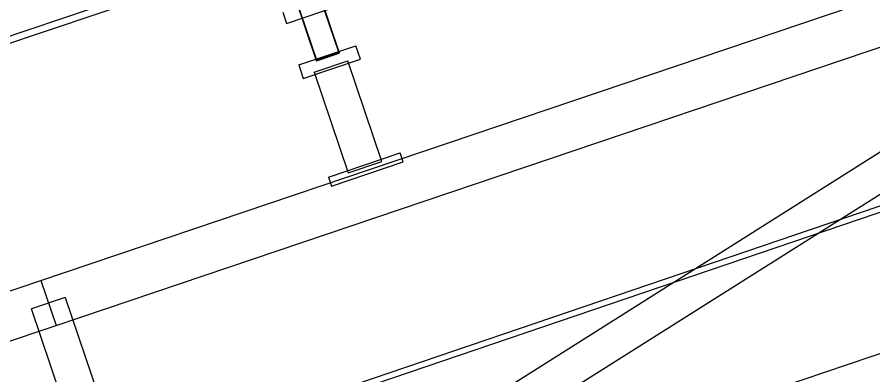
# Model space of a CAD drawing. Header units: millimetres. Extents: x -1970 to 34302, y -65268 to 6837.
# Drawn here: x 9134 to 9857, y 2790 to 3092 of the extents above; entities that cross this region are included whole.
import ezdxf

# ---------------------------------------------------------------- set-up
doc = ezdxf.new("R2010")
doc.units = ezdxf.units.MM
doc.layers.add('COTAS_P', color=1, linetype='Continuous', lineweight=0)
doc.layers.add('lateral_C01', color=7, linetype='Continuous', lineweight=0)
doc.dimstyles.new('R19_100', dxfattribs={"dimtxt": 250, "dimasz": 150, "dimexe": 150, "dimexo": 80, "dimgap": 100, "dimtad": 1, "dimtih": 1, "dimtoh": 1, "dimdsep": 46, "dimcen": 0.09, "dimadec": 0, "dimazin": 0, "dimtfac": 1, "dimtdec": 4, "dimtofl": 0, "dimtmove": 0, "dimatfit": 3, "dimfxl": 1, "dimtolj": 1, "dimtzin": 0, "dimarcsym": 0})

# ---------------------------------------------------------------- blocks, each defined once
blk = doc.blocks.new('*D0')
at = {"layer": 'COTAS_P', "color": 0, "lineweight": -2, "transparency": 16777216}
for p, q in [((10918.91, 3565.84), (10608.35, 4484.78)), ((1803.31, 1350.65), (10514.27, 4294.65)), ((1923.74, 525.79), (1613.18, 1444.73))]:
    blk.add_line(p, q, dxfattribs=at)
at = {"layer": 'COTAS_P', "color": 0, "transparency": 16777216}
for points in [[(10506.26, 4318.34), (10522.27, 4270.97), (10656.37, 4342.68)], [(1795.3, 1374.33), (1811.31, 1326.96), (1661.2, 1302.62)]]:
    blk.add_solid(points, dxfattribs=at)
at = {"layer": 'Defpoints', "color": 0, "transparency": 16777216}
for p in [(10656.37, 4342.68), (10944.53, 3490.06), (1949.36, 450)]:
    blk.add_point(p, dxfattribs=at)

msp = doc.modelspace()

# ---------------------------------------------------------------- linework, layer by layer
at = {"layer": 'lateral_C01'}
for p, q in [((2012.494, 264.236), (11002.451, 3319.63)), ((2014.103, 259.502), (11004.06, 3314.896)), ((9154.087, 2869.115), (10290.917, 3253.324)), ((9405.9, 3061.746), (9341.025, 3253.693)), ((9341.106, 3253.452), (9405.982, 3061.504)), ((9245.334, 2588.118), (10289.314, 3247.061)), ((9386.953, 3055.342), (9322.078, 3247.29)), ((9387.035, 3055.1), (9322.159, 3247.048)), ((9166.894, 2831.22), (10303.724, 3215.43)), ((9261.347, 2562.749), (10305.327, 3221.692)), ((8937.041, 3011.631), (9363.598, 3154.982)), ((9365.51, 3149.295), (8938.953, 3005.944)), ((9386.634, 3055.537), (9366.751, 3114.357)), ((9405.581, 3061.942), (9385.698, 3120.761)), ((9385.964, 3119.974), (9405.847, 3061.155)), ((9386.9, 3054.751), (9367.017, 3113.57)), ((9361.471, 3086.285), (9406.945, 3101.653)), ((9386.773, 3055.147), (9371.533, 3100.241)), ((9390.48, 3106.644), (9405.72, 3061.55)), ((9358.27, 3095.758), (9361.471, 3086.285)), ((9371.863, 3051.163), (9419.989, 3067.428)), ((9423.831, 3056.06), (9419.989, 3067.428)), ((9405.581, 3061.942), (9386.634, 3055.537)), ((9405.72, 3061.55), (9386.773, 3055.147)), ((9386.9, 3054.751), (9405.847, 3061.155)), ((9405.9, 3061.746), (9386.953, 3055.342)), ((9387.035, 3055.1), (9405.982, 3061.504)), ((9405.847, 3061.155), (9405.581, 3061.942)), ((9405.982, 3061.504), (9405.9, 3061.746)), ((9371.863, 3051.163), (9375.705, 3039.795)), ((9375.705, 3039.795), (9423.831, 3056.06)), ((9384.918, 3045.02), (9413.338, 3054.625)), ((9386.634, 3055.537), (9386.9, 3054.751)), ((9386.953, 3055.342), (9387.035, 3055.1)), ((9442.07, 2969.61), (9413.338, 3054.625)), ((9384.918, 3045.02), (9413.65, 2960.005)), ((9245.336, 2599.118), (10382.167, 2983.327)), ((9396.904, 2956.457), (9457.535, 2976.948)), ((9460.097, 2969.369), (9457.535, 2976.948)), ((9413.65, 2960.005), (9442.07, 2969.61)), ((9399.466, 2948.878), (9460.097, 2969.369)), ((9396.904, 2956.457), (9399.466, 2948.878)), ((8017.256, 2484.906), (9154.087, 2869.115)), ((9154.087, 2869.115), (9166.894, 2831.22)), ((9174.7, 2854.97), (9146.28, 2845.365)), ((9174.7, 2854.97), (9267.551, 2580.236)), ((9239.13, 2570.631), (9146.28, 2845.365)), ((8030.063, 2447.011), (9166.894, 2831.22))]:
    msp.add_line(p, q, dxfattribs=at)

# ---------------------------------------------------------------- dimensions: what is measured, and where the dimension line sits
at = {"layer": 'COTAS_P'}
dim = msp.add_aligned_dim(p1=(1949.358, 450), p2=(10944.529, 3490.056), distance=900, text='<> P', dimstyle='R19_100', dxfattribs=at)
dim.commit()
dim.dimension.update_dxf_attribs({"geometry": '*D0', "text_midpoint": (6158.787, 2822.651)})

doc.saveas('drawing.dxf')
